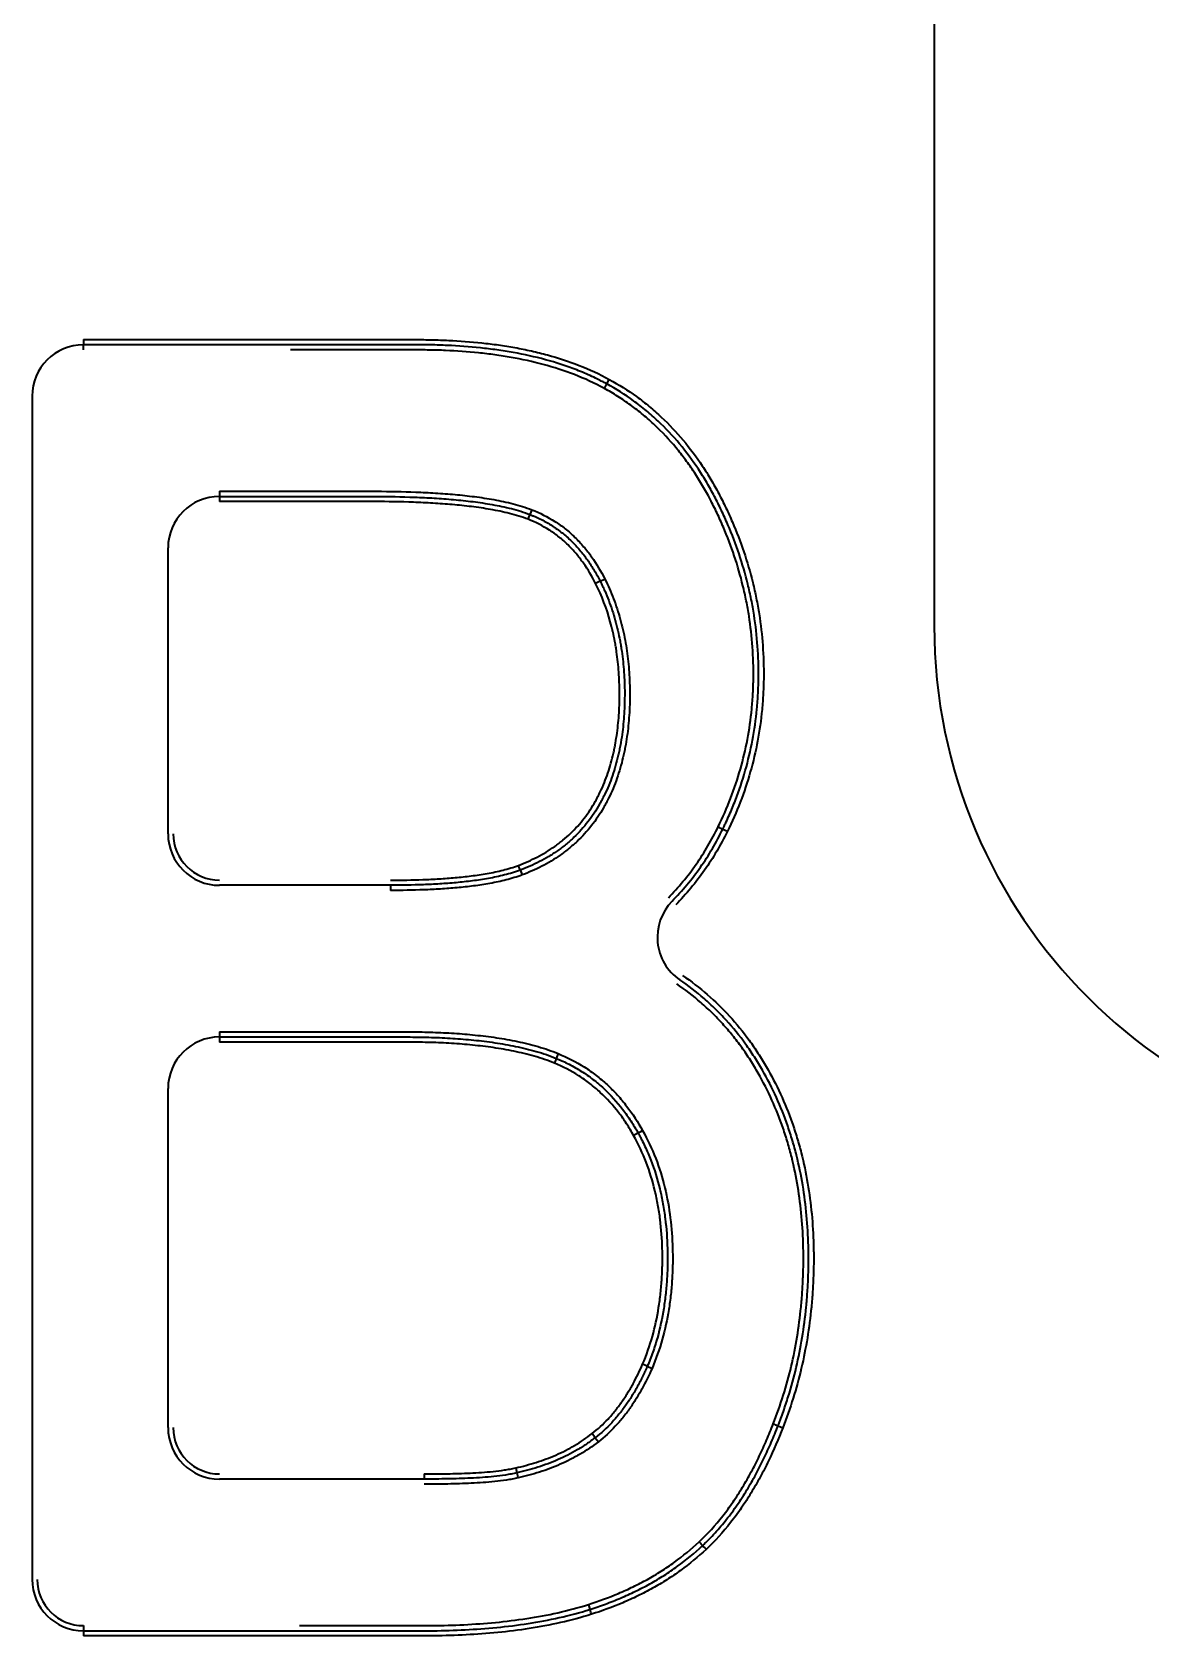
# Model space of a CAD drawing. Header units: inches. Extents: x 786 to 5593, y 691 to 5024.
# Drawn here: x 4193.97 to 4215.74, y 4800.64 to 4831.82 of the extents above; entities that cross this region are included whole.
import ezdxf

# ---------------------------------------------------------------- set-up
doc = ezdxf.new("R2010")
doc.units = ezdxf.units.IN
doc.layers.add('1', color=7, linetype='Continuous', true_color=0xffffff)

msp = doc.modelspace()

# ---------------------------------------------------------------- linework, layer by layer
at = {"layer": '1', "color": 7, "linetype": 'Continuous', "lineweight": 35}
for p, q in [((4211.522, 4834.276), (4211.522, 4820.276)), ((4194.975, 4825.842), (4194.975, 4825.742)), ((4194.975, 4825.642), (4194.975, 4825.742)), ((4205.154, 4824.981), (4205.202, 4825.069)), ((4193.975, 4824.742), (4193.975, 4801.742)), ((4205.106, 4824.893), (4205.154, 4824.981)), ((4197.62, 4822.894), (4197.62, 4822.794)), ((4197.62, 4822.794), (4197.62, 4822.694)), ((4203.696, 4822.535), (4203.66, 4822.442)), ((4196.62, 4816.234), (4196.62, 4821.794)), ((4205.026, 4821.144), (4204.937, 4821.099)), ((4207.41, 4816.328), (4207.5, 4816.284)), ((4203.471, 4815.529), (4203.436, 4815.622)), ((4200.948, 4815.234), (4197.62, 4815.234)), ((4200.948, 4815.234), (4200.948, 4815.134)), ((4197.62, 4812.386), (4197.62, 4812.286)), ((4197.62, 4812.286), (4197.62, 4812.186)), ((4204.21, 4811.963), (4204.172, 4811.87)), ((4196.62, 4804.691), (4196.62, 4811.286)), ((4205.763, 4810.419), (4205.676, 4810.37)), ((4205.942, 4805.884), (4205.85, 4805.924)), ((4205.942, 4805.884), (4206.034, 4805.844)), ((4204.929, 4804.496), (4204.867, 4804.575)), ((4204.929, 4804.496), (4204.991, 4804.418)), ((4208.485, 4804.727), (4208.578, 4804.69)), ((4203.382, 4803.909), (4203.404, 4803.812)), ((4201.603, 4803.691), (4197.62, 4803.691)), ((4201.603, 4803.791), (4201.603, 4803.691)), ((4204.796, 4801.253), (4204.827, 4801.158)), ((4194.975, 4800.842), (4194.975, 4800.742)), ((4194.975, 4800.742), (4194.975, 4800.642))]:
    msp.add_line(p, q, dxfattribs=at)
for centre, radius, start, end in [((4194.975, 4824.742), 1, 90, 180), ((4197.62, 4821.794), 1, 90, 180), ((4221.74, 4820.276), 10.217, 180, 270), ((4197.62, 4816.234), 1, 180, 270), ((4197.62, 4816.234), 0.9, 180, 270), ((4207.137, 4814.224), 1, 135.5879, 235.5855), ((4197.62, 4811.286), 1, 90, 180), ((4197.62, 4804.691), 1, 180, 270), ((4197.62, 4804.691), 0.9, 180, 270), ((4194.975, 4801.742), 1, 180, 270), ((4194.975, 4801.742), 0.9, 180, 270)]:
    msp.add_arc(centre, radius, start, end, dxfattribs=at)
for centre, major_axis, ratio, start_param, end_param in [((4203.624, 4822.349), (0.0364, 0.0931), 0.002929, 4.712393, 6.283185), ((4205.115, 4821.189), (0.0892, 0.0452), 0.004078, 3.141593, 4.712389), ((4207.321, 4816.372), (-0.0897, 0.0441), 0.004362, 1.570796, 3.141593), ((4203.506, 4815.435), (0.0351, -0.0936), 0.002512, 3.141593, 4.712389), ((4204.134, 4811.778), (0.0377, 0.0926), 0.005423, 0, 1.570782), ((4205.85, 4810.467), (0.0872, 0.0489), 0.003959, 3.141593, 4.712389), ((4208.392, 4804.763), (-0.0931, 0.0365), 0.002154, 1.570796, 3.141593), ((4206.948, 4802.472), (-0.0682, 0.0732), 0.005836, 1.570796, 3.141593), ((4207.085, 4802.326), (-0.0686, 0.0728), 0.005836, 0, 1.570796), ((4204.857, 4801.062), (-0.03, 0.0954), 0.004943, 4.712389, 6.283185)]:
    msp.add_ellipse(centre, major_axis=major_axis, ratio=ratio, start_param=start_param, end_param=end_param, dxfattribs=at)
for points, knots in [([(4194.975, 4825.842), (4196.697, 4825.842), (4198.85, 4825.842), (4201.003, 4825.842), (4201.46, 4825.842), (4201.487, 4825.842), (4201.541, 4825.842), (4201.621, 4825.842), (4201.81, 4825.839), (4201.971, 4825.834), (4202.294, 4825.818), (4202.509, 4825.802), (4202.831, 4825.768), (4202.939, 4825.754), (4203.154, 4825.724), (4203.261, 4825.707), (4203.475, 4825.668), (4203.581, 4825.646), (4203.792, 4825.599), (4203.897, 4825.573), (4204.209, 4825.487), (4204.414, 4825.421), (4204.815, 4825.264), (4205.011, 4825.174), (4205.202, 4825.069)], [0, 0, 0, 0, 0.5, 0.625, 0.625, 0.632812, 0.632812, 0.640625, 0.65625, 0.6875, 0.6875, 0.75, 0.75, 0.78125, 0.78125, 0.8125, 0.8125, 0.84375, 0.84375, 0.875, 0.875, 0.9375, 0.9375, 1, 1, 1, 1]), ([(4205.154, 4824.981), (4205.153, 4824.982), (4205.151, 4824.983), (4205.148, 4824.984), (4205.144, 4824.987), (4205.133, 4824.993), (4205.112, 4825.004), (4205.07, 4825.026), (4204.986, 4825.069), (4204.913, 4825.104), (4204.767, 4825.172), (4204.668, 4825.214), (4204.37, 4825.33), (4204.167, 4825.396), (4203.755, 4825.508), (4203.546, 4825.554), (4203.282, 4825.601), (4203.228, 4825.61), (4203.122, 4825.627), (4203.069, 4825.635), (4202.908, 4825.657), (4202.802, 4825.671), (4202.481, 4825.704), (4202.267, 4825.72), (4201.945, 4825.734), (4201.838, 4825.738), (4201.677, 4825.741), (4201.624, 4825.742), (4201.517, 4825.742), (4201.463, 4825.742), (4200.98, 4825.742), (4198.835, 4825.742), (4196.691, 4825.742), (4194.975, 4825.742)], [0, 0, 0, 0, 0.000488, 0.000488, 0.000977, 0.001953, 0.003906, 0.007812, 0.015625, 0.03125, 0.03125, 0.0625, 0.0625, 0.125, 0.125, 0.1875, 0.1875, 0.203125, 0.203125, 0.21875, 0.21875, 0.25, 0.25, 0.3125, 0.3125, 0.34375, 0.34375, 0.359375, 0.359375, 0.375, 0.375, 0.5, 1, 1, 1, 1]), ([(4205.106, 4824.893), (4204.916, 4824.997), (4204.722, 4825.086), (4204.325, 4825.24), (4204.123, 4825.305), (4203.713, 4825.415), (4203.505, 4825.46), (4203.242, 4825.506), (4203.189, 4825.515), (4203.083, 4825.532), (4203.03, 4825.54), (4202.871, 4825.561), (4202.764, 4825.574), (4202.445, 4825.607), (4202.232, 4825.622), (4201.912, 4825.636), (4201.805, 4825.639), (4201.645, 4825.641), (4201.592, 4825.642), (4201.485, 4825.642), (4201.432, 4825.642), (4200.952, 4825.642), (4200.16, 4825.642), (4199.368, 4825.642), (4199.004, 4825.642)], [0, 0, 0, 0, 0.103005, 0.103005, 0.20601, 0.20601, 0.309016, 0.309016, 0.334767, 0.334767, 0.360518, 0.360518, 0.412021, 0.412021, 0.515026, 0.515026, 0.566528, 0.566528, 0.59228, 0.59228, 0.618031, 0.618031, 0.824041, 1, 1, 1, 1]), ([(4205.202, 4825.069), (4205.386, 4824.969), (4205.563, 4824.857), (4205.774, 4824.704), (4205.816, 4824.673), (4205.899, 4824.609), (4205.94, 4824.576), (4206.06, 4824.476), (4206.139, 4824.408), (4206.365, 4824.195), (4206.507, 4824.045), (4206.772, 4823.728), (4206.896, 4823.562), (4207.041, 4823.344), (4207.069, 4823.301), (4207.125, 4823.212), (4207.206, 4823.079), (4207.282, 4822.943), (4207.379, 4822.76), (4207.425, 4822.668), (4207.514, 4822.482), (4207.557, 4822.388), (4207.76, 4821.916), (4207.893, 4821.525), (4208.005, 4821.07), (4208.017, 4821.019), (4208.04, 4820.917), (4208.072, 4820.765), (4208.137, 4820.407), (4208.172, 4820.1), (4208.201, 4819.688), (4208.208, 4819.482), (4208.205, 4819.172), (4208.2, 4819.016), (4208.19, 4818.86), (4208.183, 4818.756), (4208.178, 4818.704), (4208.134, 4818.238), (4207.981, 4817.428), (4207.685, 4816.659), (4207.5, 4816.284)], [0, 0, 0, 0, 0.0625, 0.0625, 0.078125, 0.078125, 0.09375, 0.09375, 0.125, 0.125, 0.1875, 0.1875, 0.25, 0.25, 0.265625, 0.265625, 0.28125, 0.3125, 0.3125, 0.34375, 0.34375, 0.375, 0.375, 0.5, 0.5, 0.515625, 0.515625, 0.53125, 0.5625, 0.625, 0.625, 0.6875, 0.6875, 0.71875, 0.734375, 0.734375, 0.75, 0.75, 0.875, 1, 1, 1, 1]), ([(4207.321, 4816.372), (4207.499, 4816.735), (4207.643, 4817.108), (4207.861, 4817.872), (4207.935, 4818.264), (4207.979, 4818.715), (4207.983, 4818.765), (4207.99, 4818.866), (4207.994, 4818.916), (4208.002, 4819.068), (4208.005, 4819.168), (4208.008, 4819.469), (4208.002, 4819.669), (4207.974, 4820.068), (4207.94, 4820.367), (4207.888, 4820.663), (4207.848, 4820.86), (4207.826, 4820.959), (4207.706, 4821.45), (4207.578, 4821.83), (4207.382, 4822.289), (4207.341, 4822.38), (4207.255, 4822.56), (4207.211, 4822.65), (4207.071, 4822.915), (4206.969, 4823.089), (4206.802, 4823.343), (4206.744, 4823.426), (4206.624, 4823.587), (4206.562, 4823.667), (4206.37, 4823.898), (4206.233, 4824.044), (4206.014, 4824.25), (4205.901, 4824.351), (4205.783, 4824.446), (4205.702, 4824.508), (4205.662, 4824.538), (4205.538, 4824.628), (4205.454, 4824.685), (4205.283, 4824.793), (4205.195, 4824.845), (4205.106, 4824.893)], [0, 0, 0, 0, 0.125, 0.125, 0.25, 0.25, 0.265625, 0.265625, 0.28125, 0.28125, 0.3125, 0.3125, 0.375, 0.375, 0.4375, 0.46875, 0.46875, 0.5, 0.5, 0.625, 0.625, 0.65625, 0.65625, 0.6875, 0.6875, 0.75, 0.75, 0.78125, 0.78125, 0.8125, 0.8125, 0.875, 0.875, 0.90625, 0.921875, 0.921875, 0.9375, 0.9375, 0.96875, 0.96875, 1, 1, 1, 1]), ([(4207.41, 4816.328), (4207.412, 4816.331), (4207.413, 4816.334), (4207.416, 4816.34), (4207.42, 4816.348), (4207.43, 4816.368), (4207.45, 4816.409), (4207.488, 4816.49), (4207.561, 4816.653), (4207.697, 4816.982), (4207.793, 4817.27), (4207.959, 4817.853), (4208.034, 4818.251), (4208.079, 4818.711), (4208.083, 4818.762), (4208.09, 4818.864), (4208.1, 4819.018), (4208.105, 4819.171), (4208.108, 4819.476), (4208.102, 4819.679), (4208.073, 4820.084), (4208.05, 4820.286), (4208.002, 4820.588), (4207.976, 4820.739), (4207.944, 4820.889), (4207.921, 4820.99), (4207.91, 4821.04), (4207.8, 4821.488), (4207.669, 4821.873), (4207.469, 4822.338), (4207.428, 4822.431), (4207.34, 4822.614), (4207.295, 4822.705), (4207.2, 4822.885), (4207.15, 4822.974), (4207.072, 4823.106), (4207.045, 4823.15), (4206.991, 4823.237), (4206.963, 4823.28), (4206.821, 4823.494), (4206.7, 4823.658), (4206.439, 4823.971), (4206.3, 4824.119), (4206.077, 4824.329), (4206, 4824.396), (4205.881, 4824.495), (4205.841, 4824.527), (4205.759, 4824.59), (4205.718, 4824.621), (4205.509, 4824.773), (4205.335, 4824.882), (4205.154, 4824.981)], [0, 0, 0, 0, 0.000977, 0.000977, 0.001953, 0.003906, 0.007813, 0.015625, 0.03125, 0.0625, 0.125, 0.125, 0.25, 0.25, 0.265625, 0.265625, 0.28125, 0.3125, 0.3125, 0.375, 0.375, 0.4375, 0.4375, 0.46875, 0.484375, 0.484375, 0.5, 0.5, 0.625, 0.625, 0.65625, 0.65625, 0.6875, 0.6875, 0.71875, 0.71875, 0.734375, 0.734375, 0.75, 0.75, 0.8125, 0.8125, 0.875, 0.875, 0.90625, 0.90625, 0.921875, 0.921875, 0.9375, 0.9375, 1, 1, 1, 1]), ([(4197.62, 4822.894), (4198.129, 4822.894), (4198.893, 4822.894), (4199.784, 4822.894), (4200.23, 4822.894), (4200.421, 4822.894), (4200.548, 4822.894), (4200.612, 4822.894), (4200.93, 4822.893), (4201.185, 4822.889), (4201.566, 4822.874), (4201.694, 4822.868), (4201.948, 4822.852), (4202.075, 4822.843), (4202.329, 4822.82), (4202.455, 4822.806), (4202.644, 4822.782), (4202.708, 4822.773), (4202.834, 4822.754), (4202.896, 4822.743), (4203.085, 4822.709), (4203.209, 4822.683), (4203.394, 4822.635), (4203.455, 4822.618), (4203.576, 4822.58), (4203.637, 4822.559), (4203.696, 4822.535)], [0, 0, 0, 0, 0.25, 0.375, 0.4375, 0.46875, 0.46875, 0.5, 0.5, 0.625, 0.625, 0.6875, 0.6875, 0.75, 0.75, 0.8125, 0.8125, 0.84375, 0.84375, 0.875, 0.875, 0.9375, 0.9375, 0.96875, 0.96875, 1, 1, 1, 1]), ([(4197.62, 4822.794), (4198.126, 4822.794), (4198.885, 4822.794), (4199.771, 4822.794), (4200.214, 4822.794), (4200.404, 4822.794), (4200.53, 4822.794), (4200.594, 4822.794), (4200.91, 4822.793), (4201.163, 4822.789), (4201.542, 4822.775), (4201.669, 4822.769), (4201.922, 4822.754), (4202.048, 4822.745), (4202.3, 4822.722), (4202.426, 4822.709), (4202.677, 4822.677), (4202.802, 4822.658), (4203.052, 4822.614), (4203.176, 4822.588), (4203.359, 4822.541), (4203.42, 4822.524), (4203.541, 4822.486), (4203.601, 4822.465), (4203.66, 4822.442)], [0, 0, 0, 0, 0.25, 0.375, 0.4375, 0.46875, 0.46875, 0.5, 0.5, 0.625, 0.625, 0.6875, 0.6875, 0.75, 0.75, 0.8125, 0.8125, 0.875, 0.875, 0.9375, 0.9375, 0.96875, 0.96875, 1, 1, 1, 1]), ([(4203.624, 4822.349), (4203.564, 4822.372), (4203.504, 4822.393), (4203.384, 4822.43), (4203.323, 4822.447), (4203.14, 4822.493), (4203.017, 4822.519), (4202.771, 4822.562), (4202.647, 4822.58), (4202.398, 4822.611), (4202.274, 4822.624), (4202.024, 4822.646), (4201.898, 4822.655), (4201.647, 4822.67), (4201.521, 4822.676), (4201.144, 4822.69), (4200.892, 4822.694), (4200.577, 4822.694), (4200.515, 4822.694), (4200.389, 4822.694), (4200.2, 4822.694), (4199.759, 4822.694), (4198.878, 4822.694), (4198.123, 4822.694), (4197.62, 4822.694)], [0, 0, 0, 0, 0.03125, 0.03125, 0.0625, 0.0625, 0.125, 0.125, 0.1875, 0.1875, 0.25, 0.25, 0.3125, 0.3125, 0.375, 0.375, 0.5, 0.5, 0.53125, 0.53125, 0.5625, 0.625, 0.75, 1, 1, 1, 1]), ([(4203.696, 4822.535), (4203.853, 4822.475), (4204.002, 4822.399), (4204.179, 4822.286), (4204.214, 4822.263), (4204.282, 4822.214), (4204.381, 4822.139), (4204.537, 4822.002), (4204.65, 4821.88), (4204.731, 4821.785), (4204.758, 4821.753), (4204.809, 4821.687), (4204.834, 4821.653), (4204.955, 4821.482), (4205.04, 4821.339), (4205.116, 4821.189)], [0, 0, 0, 0, 0.25, 0.25, 0.3125, 0.3125, 0.375, 0.5, 0.625, 0.625, 0.6875, 0.6875, 0.75, 0.75, 1, 1, 1, 1]), ([(4204.937, 4821.099), (4204.867, 4821.238), (4204.789, 4821.371), (4204.676, 4821.53), (4204.653, 4821.561), (4204.606, 4821.623), (4204.533, 4821.713), (4204.402, 4821.853), (4204.287, 4821.955), (4204.197, 4822.028), (4204.166, 4822.051), (4204.118, 4822.085), (4204.102, 4822.096), (4204.07, 4822.118), (4203.924, 4822.214), (4203.769, 4822.293), (4203.624, 4822.349)], [0, 0, 0, 0, 0.25, 0.25, 0.3125, 0.3125, 0.375, 0.5, 0.625, 0.625, 0.6875, 0.6875, 0.71875, 0.71875, 0.75, 1, 1, 1, 1]), ([(4203.66, 4822.442), (4203.665, 4822.44), (4203.67, 4822.438), (4203.679, 4822.435), (4203.693, 4822.429), (4203.726, 4822.416), (4203.79, 4822.388), (4203.918, 4822.327), (4204.04, 4822.258), (4204.124, 4822.202), (4204.157, 4822.18), (4204.174, 4822.168), (4204.223, 4822.133), (4204.32, 4822.06), (4204.469, 4821.928), (4204.578, 4821.811), (4204.656, 4821.719), (4204.681, 4821.688), (4204.731, 4821.625), (4204.755, 4821.592), (4204.825, 4821.494), (4204.869, 4821.426), (4204.951, 4821.287), (4204.99, 4821.216), (4205.026, 4821.144)], [0, 0, 0, 0, 0.007813, 0.007813, 0.015625, 0.03125, 0.0625, 0.125, 0.25, 0.28125, 0.28125, 0.3125, 0.3125, 0.375, 0.5, 0.625, 0.625, 0.6875, 0.6875, 0.75, 0.75, 0.875, 0.875, 1, 1, 1, 1]), ([(4203.436, 4815.622), (4203.562, 4815.669), (4203.683, 4815.723), (4203.919, 4815.845), (4204.032, 4815.913), (4204.168, 4816.009), (4204.195, 4816.029), (4204.249, 4816.07), (4204.275, 4816.09), (4204.352, 4816.154), (4204.502, 4816.287), (4204.634, 4816.434), (4204.754, 4816.591), (4204.793, 4816.645), (4204.866, 4816.755), (4204.9, 4816.812), (4204.95, 4816.9), (4204.966, 4816.929), (4204.997, 4816.989), (4205.041, 4817.078), (4205.081, 4817.169), (4205.156, 4817.354), (4205.199, 4817.479), (4205.252, 4817.671), (4205.269, 4817.736), (4205.291, 4817.834), (4205.298, 4817.867), (4205.311, 4817.932), (4205.317, 4817.965), (4205.346, 4818.129), (4205.364, 4818.26), (4205.389, 4818.523), (4205.396, 4818.654), (4205.402, 4818.851), (4205.402, 4818.917), (4205.402, 4819.049), (4205.4, 4819.115), (4205.393, 4819.312), (4205.384, 4819.444), (4205.363, 4819.642), (4205.355, 4819.708), (4205.34, 4819.807), (4205.335, 4819.84), (4205.324, 4819.906), (4205.295, 4820.07), (4205.258, 4820.231), (4205.151, 4820.613), (4205.058, 4820.86), (4204.937, 4821.099)], [0, 0, 0, 0, 0.0625, 0.0625, 0.125, 0.125, 0.140625, 0.140625, 0.15625, 0.15625, 0.1875, 0.25, 0.25, 0.28125, 0.28125, 0.3125, 0.3125, 0.328125, 0.328125, 0.34375, 0.375, 0.375, 0.4375, 0.4375, 0.46875, 0.46875, 0.484375, 0.484375, 0.5, 0.5, 0.5625, 0.5625, 0.625, 0.625, 0.65625, 0.65625, 0.6875, 0.6875, 0.75, 0.75, 0.78125, 0.78125, 0.796875, 0.796875, 0.8125, 0.875, 0.875, 1, 1, 1, 1]), ([(4205.026, 4821.144), (4205.027, 4821.142), (4205.028, 4821.14), (4205.03, 4821.136), (4205.033, 4821.13), (4205.04, 4821.117), (4205.053, 4821.09), (4205.079, 4821.036), (4205.129, 4820.927), (4205.167, 4820.833), (4205.24, 4820.643), (4205.283, 4820.514), (4205.355, 4820.253), (4205.386, 4820.121), (4205.417, 4819.953), (4205.423, 4819.92), (4205.434, 4819.852), (4205.439, 4819.819), (4205.454, 4819.717), (4205.463, 4819.649), (4205.484, 4819.446), (4205.493, 4819.311), (4205.501, 4819.108), (4205.502, 4819.041), (4205.502, 4818.906), (4205.501, 4818.838), (4205.496, 4818.636), (4205.488, 4818.501), (4205.461, 4818.232), (4205.443, 4818.097), (4205.412, 4817.929), (4205.406, 4817.896), (4205.392, 4817.828), (4205.385, 4817.795), (4205.361, 4817.695), (4205.344, 4817.629), (4205.288, 4817.432), (4205.244, 4817.303), (4205.167, 4817.115), (4205.139, 4817.052), (4205.094, 4816.96), (4205.079, 4816.93), (4205.047, 4816.869), (4205.03, 4816.839), (4204.979, 4816.749), (4204.944, 4816.691), (4204.868, 4816.578), (4204.829, 4816.523), (4204.704, 4816.363), (4204.614, 4816.262), (4204.466, 4816.122), (4204.415, 4816.076), (4204.336, 4816.011), (4204.308, 4815.989), (4204.254, 4815.948), (4204.226, 4815.927), (4204.17, 4815.888), (4204.141, 4815.868), (4204.084, 4815.831), (4203.997, 4815.776), (4203.907, 4815.726), (4203.725, 4815.632), (4203.6, 4815.577), (4203.471, 4815.529)], [0, 0, 0, 0, 0.000977, 0.000977, 0.001953, 0.003906, 0.007813, 0.015625, 0.03125, 0.0625, 0.0625, 0.125, 0.125, 0.1875, 0.1875, 0.203125, 0.203125, 0.21875, 0.21875, 0.25, 0.25, 0.3125, 0.3125, 0.34375, 0.34375, 0.375, 0.375, 0.4375, 0.4375, 0.5, 0.5, 0.515625, 0.515625, 0.53125, 0.53125, 0.5625, 0.5625, 0.625, 0.625, 0.65625, 0.65625, 0.671875, 0.671875, 0.6875, 0.6875, 0.71875, 0.71875, 0.75, 0.75, 0.8125, 0.8125, 0.84375, 0.84375, 0.859375, 0.859375, 0.875, 0.875, 0.890625, 0.890625, 0.90625, 0.9375, 0.9375, 1, 1, 1, 1]), ([(4205.116, 4821.189), (4205.179, 4821.063), (4205.236, 4820.935), (4205.335, 4820.674), (4205.379, 4820.542), (4205.453, 4820.274), (4205.485, 4820.138), (4205.523, 4819.931), (4205.534, 4819.861), (4205.554, 4819.722), (4205.563, 4819.653), (4205.585, 4819.445), (4205.594, 4819.306), (4205.601, 4819.098), (4205.602, 4819.029), (4205.602, 4818.89), (4205.601, 4818.821), (4205.595, 4818.613), (4205.586, 4818.475), (4205.558, 4818.198), (4205.538, 4818.06), (4205.506, 4817.887), (4205.499, 4817.852), (4205.484, 4817.783), (4205.461, 4817.681), (4205.435, 4817.579), (4205.376, 4817.378), (4205.33, 4817.247), (4205.249, 4817.053), (4205.22, 4816.989), (4205.173, 4816.895), (4205.157, 4816.864), (4205.124, 4816.801), (4205.107, 4816.771), (4205.019, 4816.619), (4204.941, 4816.503), (4204.77, 4816.285), (4204.676, 4816.183), (4204.524, 4816.039), (4204.471, 4815.992), (4204.361, 4815.903), (4204.305, 4815.861), (4204.133, 4815.74), (4204.014, 4815.668), (4203.766, 4815.54), (4203.638, 4815.484), (4203.506, 4815.435)], [0, 0, 0, 0, 0.0625, 0.0625, 0.125, 0.125, 0.1875, 0.1875, 0.21875, 0.21875, 0.25, 0.25, 0.3125, 0.3125, 0.34375, 0.34375, 0.375, 0.375, 0.4375, 0.4375, 0.5, 0.5, 0.515625, 0.515625, 0.53125, 0.5625, 0.5625, 0.625, 0.625, 0.65625, 0.65625, 0.671875, 0.671875, 0.6875, 0.6875, 0.75, 0.75, 0.8125, 0.8125, 0.84375, 0.84375, 0.875, 0.875, 0.9375, 0.9375, 1, 1, 1, 1]), ([(4206.352, 4814.994), (4206.45, 4815.095), (4206.545, 4815.199), (4206.725, 4815.416), (4206.811, 4815.528), (4207.054, 4815.875), (4207.197, 4816.118), (4207.321, 4816.372)], [0, 0, 0, 0, 0.25, 0.25, 0.5, 0.5, 1, 1, 1, 1]), ([(4206.423, 4814.924), (4206.524, 4815.027), (4206.62, 4815.133), (4206.803, 4815.354), (4206.891, 4815.468), (4207.056, 4815.703), (4207.134, 4815.824), (4207.28, 4816.072), (4207.347, 4816.199), (4207.41, 4816.328)], [0, 0, 0, 0, 0.25, 0.25, 0.5, 0.5, 0.75, 0.75, 1, 1, 1, 1]), ([(4207.5, 4816.284), (4207.372, 4816.02), (4207.224, 4815.768), (4206.971, 4815.408), (4206.882, 4815.292), (4206.695, 4815.067), (4206.597, 4814.959), (4206.494, 4814.854)], [0, 0, 0, 0, 0.5, 0.5, 0.75, 0.75, 1, 1, 1, 1]), ([(4200.948, 4815.334), (4201.158, 4815.334), (4201.368, 4815.338), (4201.682, 4815.349), (4201.787, 4815.354), (4201.996, 4815.367), (4202.101, 4815.375), (4202.31, 4815.393), (4202.414, 4815.404), (4202.622, 4815.431), (4202.726, 4815.446), (4202.932, 4815.483), (4203.034, 4815.504), (4203.186, 4815.543), (4203.237, 4815.557), (4203.337, 4815.587), (4203.387, 4815.604), (4203.436, 4815.622)], [0, 0, 0, 0, 0.25, 0.25, 0.375, 0.375, 0.5, 0.5, 0.625, 0.625, 0.75, 0.75, 0.875, 0.875, 0.9375, 0.9375, 1, 1, 1, 1]), ([(4203.471, 4815.529), (4203.468, 4815.527), (4203.465, 4815.526), (4203.458, 4815.524), (4203.449, 4815.52), (4203.427, 4815.513), (4203.383, 4815.497), (4203.345, 4815.485), (4203.269, 4815.462), (4203.218, 4815.448), (4203.063, 4815.409), (4202.96, 4815.387), (4202.751, 4815.349), (4202.646, 4815.333), (4202.435, 4815.306), (4202.329, 4815.295), (4202.117, 4815.276), (4202.011, 4815.268), (4201.799, 4815.255), (4201.693, 4815.25), (4201.374, 4815.238), (4201.161, 4815.234), (4200.948, 4815.234)], [0, 0, 0, 0, 0.003906, 0.003906, 0.007812, 0.015625, 0.03125, 0.0625, 0.0625, 0.125, 0.125, 0.25, 0.25, 0.375, 0.375, 0.5, 0.5, 0.625, 0.625, 0.75, 0.75, 1, 1, 1, 1]), ([(4203.506, 4815.435), (4203.455, 4815.416), (4203.404, 4815.399), (4203.301, 4815.367), (4203.249, 4815.353), (4203.093, 4815.313), (4202.988, 4815.29), (4202.829, 4815.262), (4202.776, 4815.253), (4202.669, 4815.236), (4202.616, 4815.229), (4202.455, 4815.208), (4202.348, 4815.196), (4202.133, 4815.177), (4202.026, 4815.168), (4201.811, 4815.155), (4201.703, 4815.15), (4201.38, 4815.138), (4201.164, 4815.134), (4200.948, 4815.134)], [0, 0, 0, 0, 0.0625, 0.0625, 0.125, 0.125, 0.25, 0.25, 0.3125, 0.3125, 0.375, 0.375, 0.5, 0.5, 0.625, 0.625, 0.75, 0.75, 1, 1, 1, 1]), ([(4206.629, 4813.482), (4206.965, 4813.251), (4207.269, 4812.987), (4207.675, 4812.544), (4207.834, 4812.349), (4207.98, 4812.142), (4208.038, 4812.059), (4208.066, 4812.016), (4208.15, 4811.888), (4208.203, 4811.801), (4208.457, 4811.364), (4208.624, 4810.998), (4208.792, 4810.522), (4208.839, 4810.377), (4208.882, 4810.231), (4208.909, 4810.133), (4208.922, 4810.084), (4208.985, 4809.838), (4209.027, 4809.64), (4209.094, 4809.243), (4209.12, 4809.044), (4209.158, 4808.645), (4209.17, 4808.445), (4209.178, 4808.144), (4209.179, 4808.044), (4209.178, 4807.843), (4209.174, 4807.642), (4209.164, 4807.44), (4209.151, 4807.238), (4209.143, 4807.137), (4209.094, 4806.633), (4209.029, 4806.235), (4208.846, 4805.453), (4208.726, 4805.068), (4208.578, 4804.69)], [0, 0, 0, 0, 0.125, 0.125, 0.1875, 0.203125, 0.203125, 0.21875, 0.21875, 0.25, 0.25, 0.375, 0.375, 0.40625, 0.421875, 0.421875, 0.4375, 0.4375, 0.5, 0.5, 0.5625, 0.5625, 0.625, 0.625, 0.65625, 0.65625, 0.6875, 0.71875, 0.71875, 0.75, 0.75, 0.875, 0.875, 1, 1, 1, 1]), ([(4208.392, 4804.763), (4208.536, 4805.13), (4208.652, 4805.503), (4208.831, 4806.262), (4208.894, 4806.647), (4208.937, 4807.086), (4208.942, 4807.135), (4208.95, 4807.233), (4208.953, 4807.282), (4208.963, 4807.429), (4208.973, 4807.625), (4208.98, 4807.918), (4208.978, 4808.113), (4208.971, 4808.405), (4208.96, 4808.599), (4208.926, 4808.987), (4208.901, 4809.18), (4208.838, 4809.564), (4208.798, 4809.756), (4208.739, 4809.994), (4208.726, 4810.042), (4208.7, 4810.137), (4208.687, 4810.185), (4208.645, 4810.327), (4208.495, 4810.795), (4208.294, 4811.24), (4208.05, 4811.666), (4208, 4811.75), (4207.92, 4811.875), (4207.893, 4811.916), (4207.837, 4811.998), (4207.809, 4812.039), (4207.751, 4812.119), (4207.721, 4812.159), (4207.661, 4812.238), (4207.57, 4812.354), (4207.41, 4812.541), (4207.273, 4812.684), (4207.167, 4812.787), (4207.131, 4812.822), (4207.058, 4812.889), (4206.874, 4813.054), (4206.679, 4813.205), (4206.516, 4813.317)], [0, 0, 0, 0, 0.125, 0.125, 0.25, 0.25, 0.265625, 0.265625, 0.28125, 0.28125, 0.3125, 0.34375, 0.375, 0.375, 0.4375, 0.4375, 0.5, 0.5, 0.5625, 0.5625, 0.578125, 0.578125, 0.59375, 0.59375, 0.625, 0.75, 0.75, 0.78125, 0.78125, 0.796875, 0.796875, 0.8125, 0.8125, 0.828125, 0.828125, 0.84375, 0.875, 0.90625, 0.90625, 0.921875, 0.921875, 0.9375, 1, 1, 1, 1]), ([(4208.485, 4804.727), (4208.486, 4804.729), (4208.487, 4804.732), (4208.489, 4804.738), (4208.493, 4804.747), (4208.501, 4804.767), (4208.516, 4804.808), (4208.547, 4804.89), (4208.606, 4805.054), (4208.716, 4805.384), (4208.794, 4805.67), (4208.93, 4806.247), (4208.994, 4806.638), (4209.042, 4807.133), (4209.05, 4807.233), (4209.064, 4807.432), (4209.074, 4807.631), (4209.078, 4807.829), (4209.079, 4808.026), (4209.078, 4808.125), (4209.071, 4808.421), (4209.059, 4808.618), (4209.023, 4809.011), (4208.998, 4809.207), (4208.933, 4809.597), (4208.893, 4809.792), (4208.832, 4810.034), (4208.819, 4810.083), (4208.793, 4810.179), (4208.751, 4810.323), (4208.583, 4810.845), (4208.379, 4811.296), (4208.13, 4811.727), (4208.079, 4811.813), (4207.997, 4811.939), (4207.97, 4811.981), (4207.913, 4812.064), (4207.884, 4812.105), (4207.737, 4812.308), (4207.611, 4812.464), (4207.409, 4812.686), (4207.34, 4812.758), (4207.232, 4812.863), (4207.196, 4812.898), (4207.122, 4812.966), (4206.936, 4813.133), (4206.738, 4813.286), (4206.572, 4813.399)], [0, 0, 0, 0, 0.000977, 0.000977, 0.001953, 0.003906, 0.007812, 0.015625, 0.03125, 0.0625, 0.125, 0.125, 0.25, 0.25, 0.28125, 0.28125, 0.3125, 0.34375, 0.34375, 0.375, 0.375, 0.4375, 0.4375, 0.5, 0.5, 0.5625, 0.5625, 0.578125, 0.578125, 0.59375, 0.625, 0.75, 0.75, 0.78125, 0.78125, 0.796875, 0.796875, 0.8125, 0.8125, 0.875, 0.875, 0.90625, 0.90625, 0.921875, 0.921875, 0.9375, 1, 1, 1, 1]), ([(4197.62, 4812.386), (4198.726, 4812.386), (4199.901, 4812.386), (4201.077, 4812.386), (4201.215, 4812.386), (4201.284, 4812.386), (4201.492, 4812.385), (4201.63, 4812.382), (4201.906, 4812.373), (4202.045, 4812.367), (4202.321, 4812.349), (4202.458, 4812.337), (4202.733, 4812.309), (4202.87, 4812.292), (4203.075, 4812.261), (4203.144, 4812.25), (4203.28, 4812.226), (4203.348, 4812.213), (4203.551, 4812.17), (4203.685, 4812.137), (4203.95, 4812.06), (4204.081, 4812.015), (4204.21, 4811.963)], [0, 0, 0, 0, 0.5, 0.53125, 0.53125, 0.5625, 0.5625, 0.625, 0.625, 0.6875, 0.6875, 0.75, 0.75, 0.8125, 0.8125, 0.84375, 0.84375, 0.875, 0.875, 0.9375, 0.9375, 1, 1, 1, 1]), ([(4197.62, 4812.286), (4198.72, 4812.286), (4199.888, 4812.286), (4201.056, 4812.286), (4201.194, 4812.286), (4201.263, 4812.286), (4201.469, 4812.285), (4201.606, 4812.283), (4201.881, 4812.274), (4202.019, 4812.268), (4202.293, 4812.25), (4202.43, 4812.239), (4202.703, 4812.212), (4202.839, 4812.195), (4203.043, 4812.165), (4203.111, 4812.154), (4203.246, 4812.13), (4203.314, 4812.117), (4203.516, 4812.075), (4203.65, 4812.043), (4203.914, 4811.966), (4204.044, 4811.922), (4204.172, 4811.87)], [0, 0, 0, 0, 0.5, 0.53125, 0.53125, 0.5625, 0.5625, 0.625, 0.625, 0.6875, 0.6875, 0.75, 0.75, 0.8125, 0.8125, 0.84375, 0.84375, 0.875, 0.875, 0.9375, 0.9375, 1, 1, 1, 1]), ([(4204.134, 4811.778), (4204.069, 4811.804), (4204.005, 4811.828), (4203.875, 4811.872), (4203.809, 4811.893), (4203.613, 4811.949), (4203.48, 4811.981), (4203.215, 4812.036), (4203.081, 4812.059), (4202.812, 4812.098), (4202.677, 4812.114), (4202.406, 4812.141), (4202.27, 4812.152), (4201.997, 4812.169), (4201.86, 4812.175), (4201.587, 4812.183), (4201.45, 4812.185), (4201.279, 4812.186), (4201.245, 4812.186), (4201.177, 4812.186), (4201.074, 4812.186), (4199.877, 4812.186), (4198.714, 4812.186), (4197.62, 4812.186)], [0, 0, 0, 0, 0.03125, 0.03125, 0.0625, 0.0625, 0.125, 0.125, 0.1875, 0.1875, 0.25, 0.25, 0.3125, 0.3125, 0.375, 0.375, 0.4375, 0.4375, 0.453125, 0.453125, 0.46875, 0.5, 1, 1, 1, 1]), ([(4204.21, 4811.963), (4204.385, 4811.89), (4204.553, 4811.804), (4204.754, 4811.677), (4204.793, 4811.651), (4204.87, 4811.596), (4204.984, 4811.513), (4205.163, 4811.362), (4205.328, 4811.195), (4205.421, 4811.089), (4205.482, 4811.016), (4205.511, 4810.979), (4205.656, 4810.792), (4205.758, 4810.633), (4205.85, 4810.467)], [0, 0, 0, 0, 0.25, 0.25, 0.3125, 0.3125, 0.375, 0.5, 0.625, 0.6875, 0.6875, 0.75, 0.75, 1, 1, 1, 1]), ([(4205.676, 4810.37), (4205.632, 4810.448), (4205.586, 4810.524), (4205.514, 4810.636), (4205.489, 4810.673), (4205.437, 4810.746), (4205.411, 4810.782), (4205.275, 4810.958), (4205.157, 4811.089), (4204.963, 4811.269), (4204.862, 4811.354), (4204.755, 4811.433), (4204.682, 4811.484), (4204.645, 4811.509), (4204.457, 4811.628), (4204.299, 4811.71), (4204.134, 4811.778)], [0, 0, 0, 0, 0.125, 0.125, 0.1875, 0.1875, 0.25, 0.25, 0.5, 0.5, 0.625, 0.6875, 0.6875, 0.75, 0.75, 1, 1, 1, 1]), ([(4204.172, 4811.87), (4204.182, 4811.866), (4204.193, 4811.861), (4204.214, 4811.852), (4204.246, 4811.839), (4204.319, 4811.806), (4204.463, 4811.735), (4204.582, 4811.667), (4204.699, 4811.593), (4204.737, 4811.568), (4204.812, 4811.515), (4204.923, 4811.434), (4205.166, 4811.228), (4205.35, 4811.026), (4205.49, 4810.843), (4205.517, 4810.806), (4205.57, 4810.731), (4205.596, 4810.693), (4205.671, 4810.578), (4205.718, 4810.499), (4205.763, 4810.419)], [0, 0, 0, 0, 0.015625, 0.015625, 0.03125, 0.0625, 0.125, 0.25, 0.25, 0.3125, 0.3125, 0.375, 0.5, 0.75, 0.75, 0.8125, 0.8125, 0.875, 0.875, 1, 1, 1, 1]), ([(4205.85, 4805.924), (4205.927, 4806.102), (4205.989, 4806.282), (4206.092, 4806.649), (4206.132, 4806.835), (4206.178, 4807.118), (4206.19, 4807.212), (4206.206, 4807.356), (4206.21, 4807.403), (4206.218, 4807.499), (4206.228, 4807.643), (4206.234, 4807.786), (4206.237, 4807.976), (4206.236, 4808.072), (4206.228, 4808.357), (4206.215, 4808.546), (4206.18, 4808.83), (4206.166, 4808.925), (4206.14, 4809.066), (4206.131, 4809.113), (4206.111, 4809.207), (4206.101, 4809.254), (4206.044, 4809.488), (4205.988, 4809.671), (4205.851, 4810.028), (4205.77, 4810.202), (4205.676, 4810.37)], [0, 0, 0, 0, 0.125, 0.125, 0.25, 0.25, 0.3125, 0.3125, 0.34375, 0.34375, 0.375, 0.4375, 0.4375, 0.5, 0.5, 0.625, 0.625, 0.6875, 0.6875, 0.71875, 0.71875, 0.75, 0.75, 0.875, 0.875, 1, 1, 1, 1]), ([(4205.763, 4810.419), (4205.764, 4810.416), (4205.766, 4810.413), (4205.769, 4810.408), (4205.773, 4810.4), (4205.784, 4810.381), (4205.804, 4810.343), (4205.844, 4810.267), (4205.919, 4810.114), (4205.977, 4809.979), (4206.082, 4809.707), (4206.139, 4809.521), (4206.197, 4809.283), (4206.208, 4809.235), (4206.228, 4809.139), (4206.256, 4808.995), (4206.278, 4808.851), (4206.314, 4808.562), (4206.328, 4808.369), (4206.336, 4808.078), (4206.337, 4807.981), (4206.334, 4807.787), (4206.33, 4807.69), (4206.322, 4807.544), (4206.318, 4807.495), (4206.31, 4807.398), (4206.306, 4807.349), (4206.29, 4807.203), (4206.277, 4807.106), (4206.231, 4806.816), (4206.19, 4806.626), (4206.111, 4806.344), (4206.081, 4806.251), (4206.016, 4806.066), (4205.981, 4805.974), (4205.942, 4805.884)], [0, 0, 0, 0, 0.001953, 0.001953, 0.003906, 0.007812, 0.015625, 0.03125, 0.0625, 0.125, 0.125, 0.25, 0.25, 0.28125, 0.28125, 0.3125, 0.375, 0.375, 0.5, 0.5, 0.5625, 0.5625, 0.625, 0.625, 0.65625, 0.65625, 0.6875, 0.6875, 0.75, 0.75, 0.875, 0.875, 0.9375, 0.9375, 1, 1, 1, 1]), ([(4205.85, 4810.467), (4205.949, 4810.292), (4206.033, 4810.111), (4206.176, 4809.74), (4206.235, 4809.55), (4206.33, 4809.16), (4206.365, 4808.964), (4206.414, 4808.571), (4206.428, 4808.373), (4206.436, 4808.076), (4206.437, 4807.977), (4206.434, 4807.779), (4206.43, 4807.679), (4206.421, 4807.53), (4206.417, 4807.48), (4206.409, 4807.38), (4206.395, 4807.231), (4206.375, 4807.084), (4206.328, 4806.79), (4206.286, 4806.597), (4206.178, 4806.216), (4206.113, 4806.028), (4206.034, 4805.844)], [0, 0, 0, 0, 0.125, 0.125, 0.25, 0.25, 0.375, 0.375, 0.5, 0.5, 0.5625, 0.5625, 0.625, 0.625, 0.65625, 0.65625, 0.6875, 0.75, 0.75, 0.875, 0.875, 1, 1, 1, 1]), ([(4204.867, 4804.575), (4204.98, 4804.661), (4205.083, 4804.756), (4205.226, 4804.91), (4205.272, 4804.963), (4205.338, 4805.045), (4205.359, 4805.073), (4205.402, 4805.129), (4205.464, 4805.215), (4205.522, 4805.303), (4205.595, 4805.423), (4205.631, 4805.483), (4205.732, 4805.669), (4205.794, 4805.795), (4205.85, 4805.924)], [0, 0, 0, 0, 0.25, 0.25, 0.375, 0.375, 0.4375, 0.4375, 0.5, 0.625, 0.625, 0.75, 0.75, 1, 1, 1, 1]), ([(4205.942, 4805.884), (4205.928, 4805.851), (4205.913, 4805.818), (4205.882, 4805.752), (4205.836, 4805.654), (4205.786, 4805.558), (4205.716, 4805.431), (4205.679, 4805.368), (4205.603, 4805.245), (4205.563, 4805.184), (4205.501, 4805.096), (4205.479, 4805.066), (4205.436, 4805.008), (4205.414, 4804.98), (4205.345, 4804.895), (4205.298, 4804.84), (4205.15, 4804.682), (4205.044, 4804.585), (4204.929, 4804.496)], [0, 0, 0, 0, 0.0625, 0.0625, 0.125, 0.25, 0.25, 0.375, 0.375, 0.5, 0.5, 0.5625, 0.5625, 0.625, 0.625, 0.75, 0.75, 1, 1, 1, 1]), ([(4206.034, 4805.844), (4205.974, 4805.707), (4205.909, 4805.573), (4205.801, 4805.377), (4205.763, 4805.313), (4205.684, 4805.186), (4205.643, 4805.124), (4205.579, 4805.033), (4205.557, 4805.003), (4205.512, 4804.943), (4205.489, 4804.914), (4205.419, 4804.827), (4205.37, 4804.771), (4205.218, 4804.609), (4205.109, 4804.508), (4204.991, 4804.418)], [0, 0, 0, 0, 0.25, 0.25, 0.375, 0.375, 0.5, 0.5, 0.5625, 0.5625, 0.625, 0.625, 0.75, 0.75, 1, 1, 1, 1]), ([(4206.948, 4802.471), (4207.115, 4802.627), (4207.267, 4802.795), (4207.443, 4803.019), (4207.478, 4803.064), (4207.545, 4803.156), (4207.578, 4803.202), (4207.675, 4803.343), (4207.737, 4803.438), (4207.825, 4803.584), (4207.854, 4803.633), (4207.911, 4803.732), (4207.938, 4803.782), (4208.019, 4803.932), (4208.071, 4804.034), (4208.17, 4804.239), (4208.217, 4804.342), (4208.307, 4804.551), (4208.35, 4804.657), (4208.392, 4804.763)], [0, 0, 0, 0, 0.25, 0.25, 0.3125, 0.3125, 0.375, 0.375, 0.5, 0.5, 0.5625, 0.5625, 0.625, 0.625, 0.75, 0.75, 0.875, 0.875, 1, 1, 1, 1]), ([(4203.382, 4803.909), (4203.516, 4803.939), (4203.648, 4803.974), (4203.844, 4804.036), (4203.908, 4804.058), (4204.037, 4804.106), (4204.1, 4804.132), (4204.225, 4804.186), (4204.287, 4804.216), (4204.409, 4804.277), (4204.469, 4804.31), (4204.646, 4804.414), (4204.759, 4804.491), (4204.867, 4804.575)], [0, 0, 0, 0, 0.25, 0.25, 0.375, 0.375, 0.5, 0.5, 0.625, 0.625, 0.75, 0.75, 1, 1, 1, 1]), ([(4204.929, 4804.496), (4204.915, 4804.486), (4204.901, 4804.475), (4204.873, 4804.454), (4204.831, 4804.422), (4204.73, 4804.352), (4204.641, 4804.295), (4204.52, 4804.224), (4204.459, 4804.19), (4204.334, 4804.127), (4204.27, 4804.097), (4204.141, 4804.041), (4204.076, 4804.014), (4203.945, 4803.965), (4203.878, 4803.942), (4203.678, 4803.878), (4203.542, 4803.842), (4203.404, 4803.812)], [0, 0, 0, 0, 0.03125, 0.03125, 0.0625, 0.125, 0.25, 0.25, 0.375, 0.375, 0.5, 0.5, 0.625, 0.625, 0.75, 0.75, 1, 1, 1, 1]), ([(4207.016, 4802.399), (4207.022, 4802.404), (4207.027, 4802.409), (4207.038, 4802.418), (4207.053, 4802.433), (4207.09, 4802.468), (4207.162, 4802.54), (4207.221, 4802.603), (4207.338, 4802.73), (4207.413, 4802.819), (4207.52, 4802.955), (4207.555, 4803.001), (4207.624, 4803.094), (4207.658, 4803.141), (4207.756, 4803.284), (4207.819, 4803.381), (4207.909, 4803.529), (4207.938, 4803.579), (4207.996, 4803.679), (4208.024, 4803.73), (4208.106, 4803.883), (4208.159, 4803.986), (4208.259, 4804.194), (4208.307, 4804.299), (4208.399, 4804.512), (4208.443, 4804.619), (4208.485, 4804.727)], [0, 0, 0, 0, 0.007812, 0.007812, 0.015625, 0.03125, 0.0625, 0.125, 0.125, 0.25, 0.25, 0.3125, 0.3125, 0.375, 0.375, 0.5, 0.5, 0.5625, 0.5625, 0.625, 0.625, 0.75, 0.75, 0.875, 0.875, 1, 1, 1, 1]), ([(4208.578, 4804.69), (4208.493, 4804.471), (4208.4, 4804.255), (4208.247, 4803.938), (4208.193, 4803.833), (4208.109, 4803.678), (4208.081, 4803.627), (4208.022, 4803.525), (4207.992, 4803.474), (4207.901, 4803.324), (4207.837, 4803.225), (4207.737, 4803.08), (4207.703, 4803.032), (4207.633, 4802.937), (4207.597, 4802.89), (4207.415, 4802.66), (4207.257, 4802.486), (4207.085, 4802.325)], [0, 0, 0, 0, 0.25, 0.25, 0.375, 0.375, 0.4375, 0.4375, 0.5, 0.5, 0.625, 0.625, 0.6875, 0.6875, 0.75, 0.75, 1, 1, 1, 1]), ([(4204.991, 4804.418), (4204.877, 4804.329), (4204.758, 4804.248), (4204.602, 4804.156), (4204.571, 4804.139), (4204.508, 4804.104), (4204.412, 4804.054), (4204.315, 4804.007), (4204.183, 4803.95), (4204.116, 4803.922), (4203.981, 4803.872), (4203.913, 4803.848), (4203.776, 4803.805), (4203.706, 4803.784), (4203.567, 4803.747), (4203.497, 4803.73), (4203.427, 4803.715)], [0, 0, 0, 0, 0.25, 0.25, 0.3125, 0.3125, 0.375, 0.5, 0.5, 0.625, 0.625, 0.75, 0.75, 0.875, 0.875, 1, 1, 1, 1]), ([(4201.603, 4803.791), (4201.752, 4803.791), (4201.901, 4803.792), (4202.198, 4803.797), (4202.347, 4803.802), (4202.57, 4803.813), (4202.644, 4803.817), (4202.793, 4803.827), (4202.867, 4803.833), (4203.015, 4803.848), (4203.089, 4803.857), (4203.199, 4803.874), (4203.236, 4803.88), (4203.309, 4803.893), (4203.346, 4803.901), (4203.382, 4803.909)], [0, 0, 0, 0, 0.25, 0.25, 0.5, 0.5, 0.625, 0.625, 0.75, 0.75, 0.875, 0.875, 0.9375, 0.9375, 1, 1, 1, 1]), ([(4203.404, 4803.812), (4203.368, 4803.803), (4203.331, 4803.796), (4203.257, 4803.782), (4203.219, 4803.776), (4203.108, 4803.759), (4203.033, 4803.75), (4202.883, 4803.734), (4202.808, 4803.728), (4202.658, 4803.717), (4202.582, 4803.713), (4202.357, 4803.702), (4202.206, 4803.697), (4201.905, 4803.692), (4201.754, 4803.691), (4201.603, 4803.691)], [0, 0, 0, 0, 0.0625, 0.0625, 0.125, 0.125, 0.25, 0.25, 0.375, 0.375, 0.5, 0.5, 0.75, 0.75, 1, 1, 1, 1]), ([(4203.404, 4803.812), (4203.404, 4803.812), (4203.404, 4803.811), (4203.405, 4803.809), (4203.405, 4803.807), (4203.407, 4803.802), (4203.407, 4803.799), (4203.409, 4803.792), (4203.41, 4803.788), (4203.412, 4803.779), (4203.413, 4803.774), (4203.415, 4803.763), (4203.417, 4803.758), (4203.419, 4803.746), (4203.421, 4803.74), (4203.424, 4803.727), (4203.425, 4803.721), (4203.427, 4803.715)], [0, 0, 0, 0, 0.113036, 0.113036, 0.239746, 0.239746, 0.366455, 0.366455, 0.493164, 0.493164, 0.619873, 0.619873, 0.746582, 0.746582, 0.873291, 0.873291, 1, 1, 1, 1]), ([(4203.427, 4803.715), (4203.389, 4803.706), (4203.352, 4803.698), (4203.277, 4803.684), (4203.24, 4803.678), (4203.127, 4803.66), (4203.051, 4803.651), (4202.899, 4803.635), (4202.823, 4803.629), (4202.671, 4803.618), (4202.595, 4803.614), (4202.366, 4803.602), (4202.214, 4803.598), (4201.909, 4803.592), (4201.756, 4803.591), (4201.603, 4803.591)], [0, 0, 0, 0, 0.0625, 0.0625, 0.125, 0.125, 0.25, 0.25, 0.375, 0.375, 0.5, 0.5, 0.75, 0.75, 1, 1, 1, 1]), ([(4204.796, 4801.253), (4204.995, 4801.317), (4205.19, 4801.388), (4205.429, 4801.489), (4205.477, 4801.51), (4205.572, 4801.553), (4205.713, 4801.619), (4205.852, 4801.691), (4206.033, 4801.792), (4206.123, 4801.845), (4206.299, 4801.956), (4206.385, 4802.014), (4206.636, 4802.197), (4206.796, 4802.328), (4206.948, 4802.471)], [0, 0, 0, 0, 0.25, 0.25, 0.3125, 0.3125, 0.375, 0.5, 0.5, 0.625, 0.625, 0.75, 0.75, 1, 1, 1, 1]), ([(4204.827, 4801.158), (4204.852, 4801.166), (4204.877, 4801.174), (4204.927, 4801.191), (4205.003, 4801.216), (4205.177, 4801.278), (4205.325, 4801.337), (4205.471, 4801.399), (4205.52, 4801.42), (4205.616, 4801.464), (4205.76, 4801.531), (4205.901, 4801.604), (4206.04, 4801.681), (4206.086, 4801.708), (4206.177, 4801.762), (4206.312, 4801.845), (4206.618, 4802.052), (4206.862, 4802.253), (4207.016, 4802.399)], [0, 0, 0, 0, 0.03125, 0.03125, 0.0625, 0.125, 0.25, 0.25, 0.3125, 0.3125, 0.375, 0.5, 0.5, 0.5625, 0.5625, 0.625, 0.75, 1, 1, 1, 1]), ([(4207.085, 4802.325), (4206.928, 4802.177), (4206.762, 4802.041), (4206.502, 4801.852), (4206.368, 4801.762), (4206.231, 4801.677), (4206.138, 4801.622), (4206.091, 4801.595), (4205.95, 4801.517), (4205.854, 4801.467), (4205.709, 4801.397), (4205.66, 4801.374), (4205.562, 4801.329), (4205.513, 4801.308), (4205.265, 4801.202), (4205.063, 4801.128), (4204.857, 4801.063)], [0, 0, 0, 0, 0.25, 0.25, 0.375, 0.4375, 0.4375, 0.5, 0.5, 0.625, 0.625, 0.6875, 0.6875, 0.75, 0.75, 1, 1, 1, 1]), ([(4194.975, 4800.742), (4196.624, 4800.742), (4198.686, 4800.742), (4200.851, 4800.742), (4201.367, 4800.742), (4201.521, 4800.742), (4201.573, 4800.742), (4201.676, 4800.742), (4201.728, 4800.743), (4201.985, 4800.745), (4202.191, 4800.751), (4202.604, 4800.772), (4202.809, 4800.787), (4203.218, 4800.827), (4203.422, 4800.853), (4203.827, 4800.915), (4204.029, 4800.953), (4204.43, 4801.043), (4204.629, 4801.096), (4204.827, 4801.158)], [0, 0, 0, 0, 0.5, 0.625, 0.65625, 0.65625, 0.671875, 0.671875, 0.6875, 0.6875, 0.75, 0.75, 0.8125, 0.8125, 0.875, 0.875, 0.9375, 0.9375, 1, 1, 1, 1]), ([(4204.857, 4801.063), (4204.657, 4801), (4204.455, 4800.947), (4204.051, 4800.856), (4203.848, 4800.818), (4203.441, 4800.754), (4203.237, 4800.729), (4202.828, 4800.688), (4202.622, 4800.673), (4202.211, 4800.652), (4202.005, 4800.646), (4201.747, 4800.643), (4201.695, 4800.642), (4201.592, 4800.642), (4201.54, 4800.642), (4201.385, 4800.642), (4200.868, 4800.642), (4198.697, 4800.642), (4196.629, 4800.642), (4194.975, 4800.642)], [0, 0, 0, 0, 0.0625, 0.0625, 0.125, 0.125, 0.1875, 0.1875, 0.25, 0.25, 0.3125, 0.3125, 0.328125, 0.328125, 0.34375, 0.34375, 0.375, 0.5, 1, 1, 1, 1]), ([(4199.175, 4800.842), (4199.419, 4800.842), (4200.075, 4800.842), (4200.833, 4800.842), (4201.347, 4800.842), (4201.501, 4800.842), (4201.552, 4800.842), (4201.655, 4800.842), (4201.706, 4800.842), (4201.963, 4800.845), (4202.169, 4800.85), (4202.58, 4800.871), (4202.784, 4800.885), (4203.192, 4800.925), (4203.395, 4800.95), (4203.8, 4801.012), (4204.001, 4801.049), (4204.4, 4801.139), (4204.599, 4801.191), (4204.796, 4801.253)], [0, 0, 0, 0, 0.129346, 0.34701, 0.401426, 0.401426, 0.428634, 0.428634, 0.455842, 0.455842, 0.564673, 0.564673, 0.673505, 0.673505, 0.782337, 0.782337, 0.891168, 0.891168, 1, 1, 1, 1])]:
    msp.add_open_spline(points, degree=3, knots=knots, dxfattribs=at)

doc.saveas('drawing.dxf')
